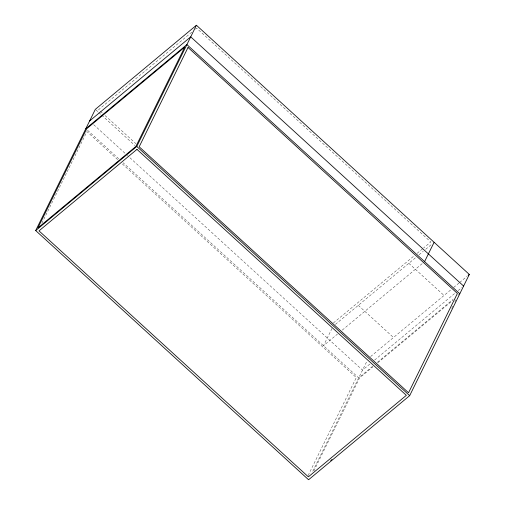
<?xml version="1.0" encoding="UTF-8"?>
<svg xmlns="http://www.w3.org/2000/svg" width="505" height="505" viewBox="0 0 505 505"><rect width="100%" height="100%" fill="white"/><g stroke="black" fill="none" stroke-linecap="round" stroke-linejoin="round"><path stroke-width="0.38" stroke-dasharray="2.52 1.89" d="M41.89 223.134L86.936 131.59L117.81 159.782M332.006 328.433L323.49 345.723L337.416 334.14M308.145 475.445L356.309 377.563L121.888 163.5M312.759 471.26L366.882 361.264M313.889 470.83L359.629 377.873L372.936 366.807M451.723 308.334L452.758 306.226M454.841 301.996L455.876 299.888M191.786 32.175L98.645 109.661L99.807 110.728M195.416 29.157L196.628 28.154L430.79 241.971L423.676 247.892M333.401 322.985L414.188 255.782M417.149 253.314L423.083 248.384M335.421 324.38L416.051 257.304M419.062 254.798L423.272 251.294M425.683 249.293L431.699 244.287M342.257 330.112L423.985 262.133M370.632 356.536L451.268 289.453M453.673 287.452L459.089 282.945M459.689 282.447L466.91 276.437M369.78 364.099L362.514 370.14L127.481 155.527M374.622 360.071L455.131 293.096M458.161 290.577L461.791 287.553M372.627 366.295L358.708 377.879L123.094 162.736M377.475 362.268L453.143 299.32M457.984 295.292L459.802 293.777M377.772 362.779L452.77 300.387M408.829 263.307L444.047 295.463M358.285 305.361L393.496 337.51M100.388 111.258L102.717 113.385M105.053 115.512L135.921 143.704M95.912 109.882L98.241 112.009M98.822 112.539L101.151 114.667M101.732 115.197L134.942 145.522M93.696 124.678L126.9 154.997M87.554 130.284L119.016 159.012"/><path stroke-width="0.76" d="M35.685 230.564L95.325 109.345L196.42 25.25L469.315 274.436L409.675 395.655L308.58 479.75L35.685 230.564L136.779 146.463L196.42 25.25M424.585 261.628L434.104 242.286M89.619 120.954L190.713 36.859L463.609 286.045M85.806 128.693L186.9 44.591L459.802 293.777M468.116 275.44L469.315 274.436M330.731 460.56L331.937 459.556M136.779 146.463L409.675 395.655M86.727 128.687L37.869 227.976L135.858 146.469L184.716 47.173L86.727 128.687M188.03 47.489L139.172 146.785L408.545 392.757L457.404 293.462L188.03 47.489M136.981 149.366L38.999 230.873L308.372 476.846L406.355 395.339L136.981 149.366"/></g></svg>
